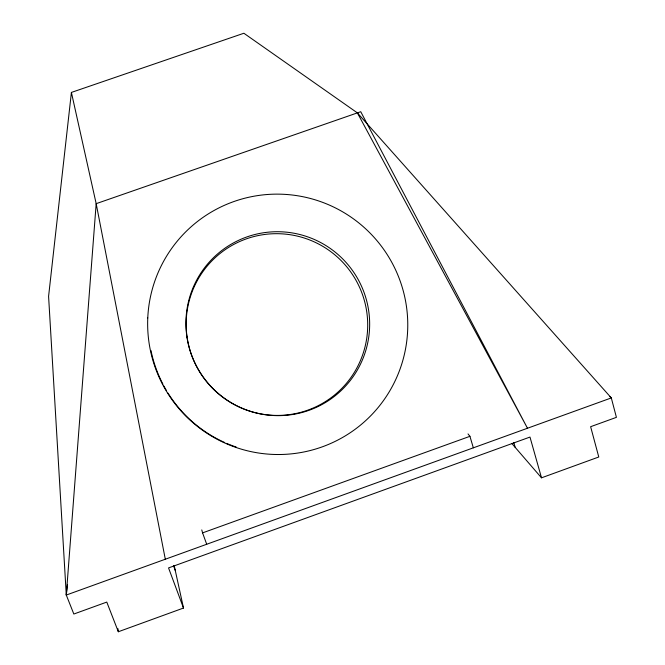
<?xml version="1.0" encoding="UTF-8"?>
<svg xmlns="http://www.w3.org/2000/svg" width="665" height="665" viewBox="0 0 665 665"><rect width="100%" height="100%" fill="white"/><g stroke="black" fill="none" stroke-linecap="round" stroke-linejoin="round"><path stroke-width="1" d="M174.164 565.425L183.498 608.043L118.328 631.75L106.782 602.083L73.832 614.028L66.284 595.05L96.176 203.665L71.404 92.427L243.88 33.25L357.379 112.884L611.31 397.928L616.413 417.346L590.628 426.697L598.774 456.996L541.51 477.827L511.792 443.439M71.404 92.427L48.587 296.341L66.284 595.05L611.31 397.928L609.755 396.548M66.284 595.05L67.522 584.751M206.699 544.261L202.584 532.881L469.931 436.315L473.339 447.828M468.019 433.921L469.931 436.315M357.379 112.884L527.486 428.243L360.746 111.72L96.176 203.665L165.311 559.232M173.499 565.699L175.269 570.487M183.498 608.043L168.544 567.918L529.98 437.063L541.51 477.827M513.787 442.508L515.184 447.362M201.778 529.922L202.584 532.881M117.946 628.666L118.328 631.75M236.216 447.046A128.885 128.287 51.6 0 1 226.607 443.364M224.712 442.533A128.885 128.287 51.6 0 1 168.021 393.123M166.408 390.48A128.885 128.287 51.6 0 1 163.881 386.008M162.925 384.195A128.885 128.287 51.6 0 1 150.955 350.463M187.081 337.097A91.038 90.615 51.4 0 0 333.065 396.224A91.038 90.615 51.4 0 0 310.646 240.339A91.038 90.615 51.4 0 0 187.081 337.097M147.771 317.945A130.431 129.816 51.1 0 0 337.67 440.13A130.431 129.816 51.1 0 0 347.67 214.903A130.431 129.816 51.1 0 0 147.771 317.945M186.857 336.382A92.136 91.695 51 0 0 334.611 396.207A92.136 91.695 51 0 0 311.902 238.452A92.136 91.695 51 0 0 186.857 336.382"/></g></svg>
